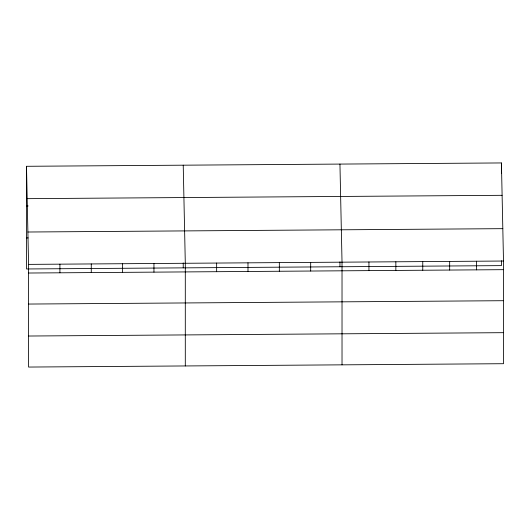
<?xml version="1.0" encoding="UTF-8"?>
<svg xmlns="http://www.w3.org/2000/svg" width="530" height="530" viewBox="0 0 530 530"><rect width="100%" height="100%" fill="white"/><g stroke="black" fill="none" stroke-linecap="round" stroke-linejoin="round"><path stroke-width="0.79" d="M501.426 173.217L501.426 162.942L26.5 166.294L26.5 268.968L501.426 265.616L501.426 260.72M26.5 166.294L28.574 264.384L28.574 367.058L503.5 363.706L503.5 261.032L501.426 162.942M27.182 198.664L502.109 195.312M26.5 205.965L28.15 205.958M27.891 232.014L502.818 228.662M26.5 237.937L28.15 237.924M28.574 264.384L503.5 261.032M28.574 273.023L503.5 269.671M28.574 304.054L503.5 300.702M28.574 336.027L503.5 332.674M339.949 164.081L342.022 262.171L342.022 364.845M183.228 165.188L185.301 263.277L185.301 365.952M476.589 261.217L476.589 269.863M449.672 261.409L449.672 270.048M422.761 261.601L422.761 270.24M395.85 261.787L395.85 270.433M368.94 261.979L368.94 270.618M339.949 261.86L339.949 266.756M310.679 262.39L310.679 271.029M279.337 262.615L279.337 271.254M247.987 262.834L247.987 271.473M216.644 263.052L216.644 271.698M183.228 262.966L183.228 267.862M153.952 263.496L153.952 272.135M122.609 263.721L122.609 272.36M91.266 263.94L91.266 272.579M59.916 264.159L59.916 272.804"/></g></svg>
